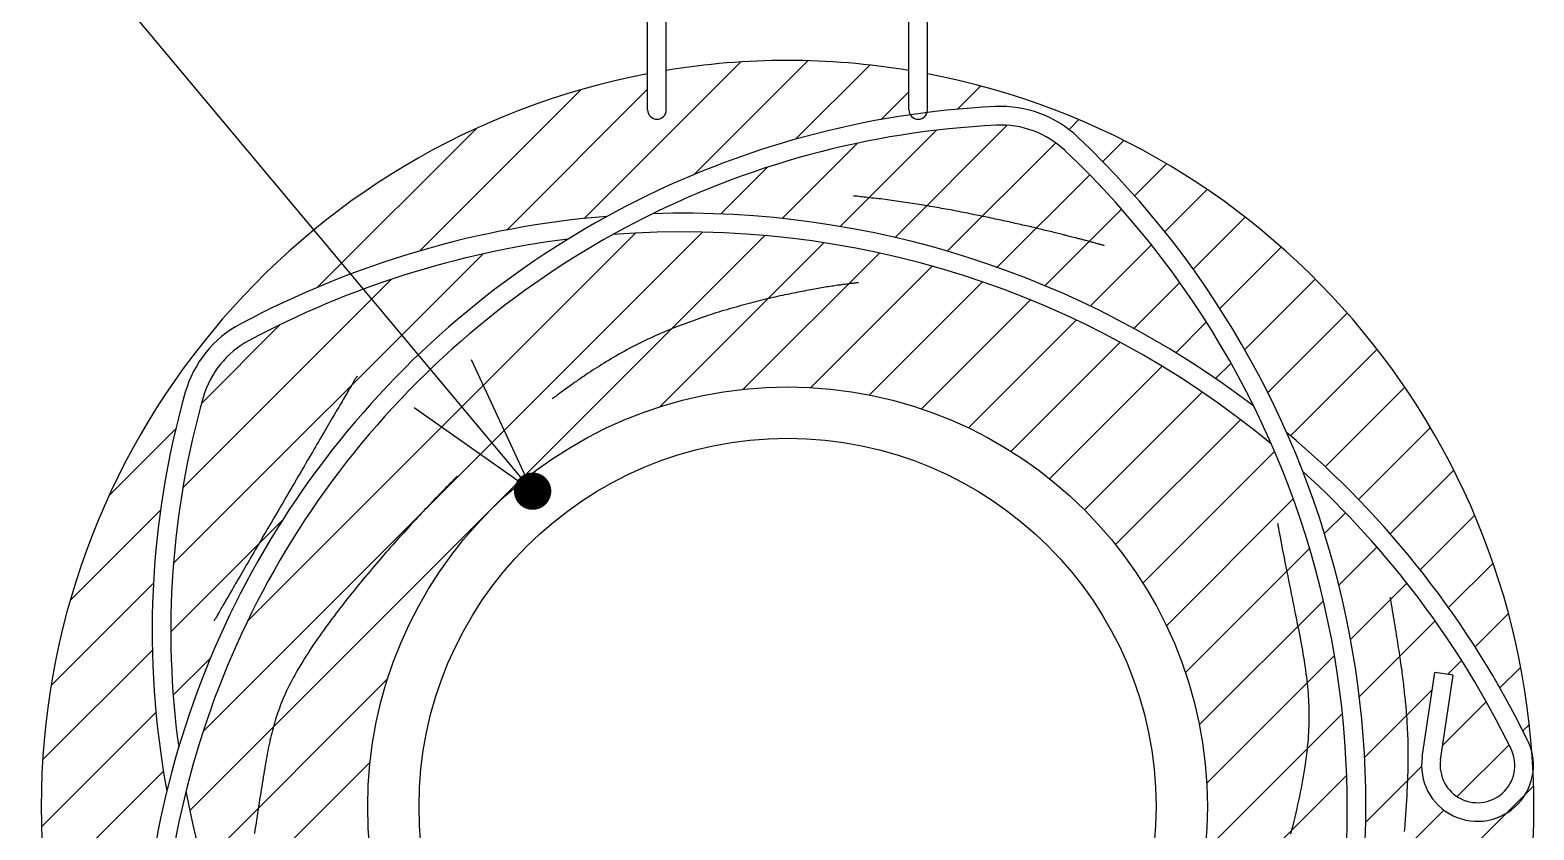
# Model space of a CAD drawing. Extents: x 443 to 1217, y -1921 to -677.
# Drawn here: x 571.85 to 593.32, y -1565.27 to -1553.85 of the extents above; entities that cross this region are included whole.
import ezdxf

# ---------------------------------------------------------------- set-up
doc = ezdxf.new("R2010")
doc.units = 0
doc.header["$MEASUREMENT"] = 0
doc.layers.get('0').update_dxf_attribs({"linetype": 'CONTINUOUS'})
for name, color, linetype in [('2', 2, 'CONTINUOUS'), ('3', 8, 'CONTINUOUS'), ('5', 7, 'CONTINUOUS')]:
    doc.layers.add(name, color=color, linetype=linetype)

# ---------------------------------------------------------------- blocks, each defined once
blk = doc.blocks.new('OPEN330A')
at = {"color": 0}
for q in [(30, 8.0385), (30, -8.0385), (40, 0)]:
    blk.add_line((0, 0), q, dxfattribs=at)
blk = doc.blocks.new('NEGDOTSMALL')
at = {"color": 0, "const_width": 4}
blk.add_lwpolyline([(-2, 0, 1), (2, 0, 1), (-2, 0)], format="xyb", dxfattribs=at)

msp = doc.modelspace()

# ---------------------------------------------------------------- linework, layer by layer
at = {"color": 7, "linetype": 'Continuous'}
msp.add_line((579.027, -1560.432), (560.181, -1537.888), dxfattribs=at)
at = {"layer": '2', "color": 8, "linetype": 'Continuous'}
for p, q in [((579.763, -1556.538), (581.999, -1554.302)), ((581.333, -1555.909), (582.958, -1554.285)), ((582.778, -1555.406), (583.839, -1554.346)), ((585.091, -1554.977), (585.424, -1554.644)), ((577.417, -1557), (579.721, -1554.696)), ((578.657, -1556.702), (580.668, -1554.691)), ((584.002, -1555.125), (584.398, -1554.728)), ((575.955, -1557.52), (578.224, -1555.251)), ((583.416, -1556.652), (584.792, -1555.276)), ((584.201, -1556.809), (585.804, -1555.206)), ((586.695, -1555.257), (586.826, -1555.126)), ((582.588, -1556.538), (583.665, -1555.462)), ((584.947, -1557.005), (586.495, -1555.457)), ((587.168, -1555.726), (587.469, -1555.425)), ((581.71, -1556.474), (582.378, -1555.806)), ((585.659, -1557.235), (586.98, -1555.914)), ((587.622, -1556.214), (588.078, -1555.757)), ((588.052, -1556.726), (588.655, -1556.123)), ((586.339, -1557.497), (587.433, -1556.403)), ((588.457, -1557.262), (589.2, -1556.519)), ((574.133, -1564.994), (582.344, -1556.782)), ((574.323, -1563.862), (581.452, -1556.733)), ((574.956, -1562.287), (580.495, -1556.747)), ((573.9, -1561.459), (578.314, -1557.045)), ((580.841, -1559.228), (583.184, -1556.884)), ((582.034, -1558.976), (583.978, -1557.032)), ((586.989, -1557.788), (587.862, -1556.915)), ((588.838, -1557.824), (589.716, -1556.946)), ((583, -1558.952), (584.732, -1557.22)), ((574.034, -1560.384), (577.011, -1557.406)), ((583.836, -1559.058), (585.45, -1557.444)), ((587.612, -1558.108), (588.266, -1557.453)), ((589.193, -1558.41), (590.201, -1557.402)), ((584.579, -1559.256), (586.135, -1557.701)), ((589.522, -1559.024), (590.658, -1557.888)), ((574.302, -1559.173), (575.42, -1558.056)), ((585.25, -1559.528), (586.789, -1557.988)), ((588.208, -1558.454), (588.645, -1558.016)), ((585.857, -1559.863), (587.415, -1558.304)), ((589.846, -1559.641), (591.084, -1558.403)), ((586.408, -1560.254), (588.014, -1558.648)), ((588.778, -1558.825), (588.998, -1558.606)), ((590.344, -1560.085), (591.481, -1558.948)), ((586.905, -1560.698), (588.586, -1559.017)), ((572.98, -1560.495), (573.932, -1559.543)), ((587.35, -1561.196), (589.134, -1559.411)), ((590.819, -1560.552), (591.846, -1559.525)), ((587.741, -1561.746), (589.62, -1559.867)), ((591.271, -1561.042), (592.179, -1560.134)), ((588.075, -1562.354), (589.886, -1560.543)), ((572.425, -1561.992), (573.715, -1560.702)), ((573.861, -1562.439), (575.457, -1560.844)), ((590.333, -1561.038), (590.631, -1560.74)), ((591.698, -1561.556), (592.477, -1560.777)), ((588.347, -1563.024), (590.119, -1561.251)), ((590.538, -1561.775), (591.082, -1561.231)), ((592.103, -1562.094), (592.739, -1561.458)), ((572.152, -1563.207), (573.614, -1561.745)), ((590.705, -1562.55), (591.509, -1561.746)), ((588.545, -1563.767), (590.317, -1561.996)), ((592.482, -1562.656), (592.959, -1562.179)), ((590.829, -1563.367), (591.912, -1562.285)), ((572.031, -1564.27), (573.598, -1562.703)), ((573.896, -1563.347), (574.426, -1562.817)), ((588.651, -1564.603), (590.475, -1562.779)), ((592.091, -1563.047), (592.289, -1562.849)), ((592.837, -1563.243), (593.135, -1562.945)), ((574.319, -1565.749), (576.957, -1563.111)), ((590.904, -1564.234), (591.87, -1563.268)), ((592.021, -1564.059), (592.641, -1563.439)), ((572.014, -1565.228), (573.649, -1563.593)), ((588.627, -1565.569), (590.588, -1563.608)), ((593.165, -1563.857), (593.258, -1563.764)), ((592.227, -1564.795), (592.958, -1564.064)), ((574.545, -1566.465), (576.706, -1564.304)), ((572.075, -1566.11), (573.756, -1564.429)), ((588.376, -1566.763), (590.649, -1564.489)), ((590.921, -1565.159), (591.718, -1564.362)), ((592.546, -1565.418), (593.318, -1564.645)), ((590.866, -1566.156), (592.036, -1564.986))]:
    msp.add_line(p, q, dxfattribs=at)
at = {"layer": '3', "color": 3, "linetype": 'Continuous'}
for p, q in [((580.668, -1554.987), (580.668, -1551.35)), ((580.935, -1554.987), (580.935, -1551.35)), ((584.398, -1554.987), (584.398, -1551.35)), ((584.664, -1554.987), (584.664, -1551.35)), ((591.726, -1564.23), (591.907, -1563.02)), ((592.171, -1563.059), (591.907, -1563.02)), ((591.99, -1564.269), (592.171, -1563.059))]:
    msp.add_line(p, q, dxfattribs=at)
at = {"layer": '3', "color": 3}
for p, q in [((583.613, -1556.215), (583.607, -1556.215)), ((583.623, -1556.217), (583.613, -1556.215)), ((583.635, -1556.219), (583.623, -1556.217)), ((583.649, -1556.219), (583.635, -1556.219)), ((583.667, -1556.221), (583.649, -1556.219)), ((583.687, -1556.223), (583.667, -1556.221)), ((583.707, -1556.227), (583.687, -1556.223)), ((583.731, -1556.229), (583.707, -1556.227)), ((583.757, -1556.231), (583.731, -1556.229)), ((583.783, -1556.235), (583.757, -1556.231)), ((583.811, -1556.237), (583.783, -1556.235)), ((583.84, -1556.241), (583.811, -1556.237)), ((583.87, -1556.245), (583.84, -1556.241)), ((583.9, -1556.247), (583.87, -1556.245)), ((583.932, -1556.251), (583.9, -1556.247)), ((583.964, -1556.255), (583.932, -1556.251)), ((583.996, -1556.259), (583.964, -1556.255)), ((584.028, -1556.263), (583.996, -1556.259)), ((584.06, -1556.267), (584.028, -1556.263)), ((584.092, -1556.271), (584.06, -1556.267)), ((584.124, -1556.277), (584.092, -1556.271)), ((584.156, -1556.281), (584.124, -1556.277)), ((584.188, -1556.285), (584.156, -1556.281)), ((584.222, -1556.289), (584.188, -1556.285)), ((584.254, -1556.295), (584.222, -1556.289)), ((584.286, -1556.299), (584.254, -1556.295)), ((584.318, -1556.303), (584.286, -1556.299)), ((584.35, -1556.309), (584.318, -1556.303)), ((584.382, -1556.313), (584.35, -1556.309)), ((584.414, -1556.319), (584.382, -1556.313)), ((584.448, -1556.323), (584.414, -1556.319)), ((584.48, -1556.329), (584.448, -1556.323)), ((584.512, -1556.333), (584.48, -1556.329)), ((584.544, -1556.339), (584.512, -1556.333)), ((584.576, -1556.343), (584.544, -1556.339)), ((584.608, -1556.349), (584.576, -1556.343)), ((584.64, -1556.355), (584.608, -1556.349)), ((584.672, -1556.359), (584.64, -1556.355)), ((584.704, -1556.365), (584.672, -1556.359)), ((584.736, -1556.371), (584.704, -1556.365)), ((584.768, -1556.377), (584.736, -1556.371)), ((584.8, -1556.381), (584.768, -1556.377)), ((584.831, -1556.387), (584.8, -1556.381)), ((584.863, -1556.393), (584.831, -1556.387)), ((584.895, -1556.399), (584.863, -1556.393)), ((584.927, -1556.405), (584.895, -1556.399)), ((584.959, -1556.411), (584.927, -1556.405)), ((584.991, -1556.415), (584.959, -1556.411)), ((585.021, -1556.421), (584.991, -1556.415)), ((585.053, -1556.427), (585.021, -1556.421)), ((585.085, -1556.433), (585.053, -1556.427)), ((585.115, -1556.439), (585.085, -1556.433)), ((585.147, -1556.445), (585.115, -1556.439)), ((585.179, -1556.451), (585.147, -1556.445)), ((585.209, -1556.457), (585.179, -1556.451)), ((585.241, -1556.463), (585.209, -1556.457)), ((585.271, -1556.469), (585.241, -1556.463)), ((585.301, -1556.475), (585.271, -1556.469)), ((585.333, -1556.483), (585.301, -1556.475)), ((585.363, -1556.489), (585.333, -1556.483)), ((585.393, -1556.495), (585.363, -1556.489)), ((585.423, -1556.501), (585.393, -1556.495)), ((585.453, -1556.507), (585.423, -1556.501)), ((585.483, -1556.513), (585.453, -1556.507)), ((585.513, -1556.519), (585.483, -1556.513)), ((585.543, -1556.525), (585.513, -1556.519)), ((585.573, -1556.531), (585.543, -1556.525)), ((585.601, -1556.537), (585.573, -1556.531)), ((585.631, -1556.545), (585.601, -1556.537)), ((585.659, -1556.551), (585.631, -1556.545)), ((585.689, -1556.557), (585.659, -1556.551)), ((585.717, -1556.563), (585.689, -1556.557)), ((585.747, -1556.569), (585.717, -1556.563)), ((585.775, -1556.575), (585.747, -1556.569)), ((585.803, -1556.581), (585.775, -1556.575)), ((585.83, -1556.587), (585.803, -1556.581)), ((585.858, -1556.593), (585.83, -1556.587)), ((585.886, -1556.601), (585.858, -1556.593)), ((585.914, -1556.607), (585.886, -1556.601)), ((585.94, -1556.613), (585.914, -1556.607)), ((585.968, -1556.619), (585.94, -1556.613)), ((585.994, -1556.625), (585.968, -1556.619)), ((586.022, -1556.631), (585.994, -1556.625)), ((586.048, -1556.636), (586.022, -1556.631)), ((586.074, -1556.642), (586.048, -1556.636)), ((586.1, -1556.648), (586.074, -1556.642)), ((586.126, -1556.654), (586.1, -1556.648)), ((586.152, -1556.66), (586.126, -1556.654)), ((586.178, -1556.666), (586.152, -1556.66)), ((586.204, -1556.672), (586.178, -1556.666)), ((586.228, -1556.678), (586.204, -1556.672)), ((586.254, -1556.684), (586.228, -1556.678)), ((586.278, -1556.69), (586.254, -1556.684)), ((586.302, -1556.696), (586.278, -1556.69)), ((586.326, -1556.702), (586.302, -1556.696)), ((586.35, -1556.708), (586.326, -1556.702)), ((586.374, -1556.714), (586.35, -1556.708)), ((586.396, -1556.718), (586.374, -1556.714)), ((586.42, -1556.724), (586.396, -1556.718)), ((586.442, -1556.73), (586.42, -1556.724)), ((586.466, -1556.736), (586.442, -1556.73)), ((586.488, -1556.742), (586.466, -1556.736)), ((586.51, -1556.746), (586.488, -1556.742)), ((586.532, -1556.752), (586.51, -1556.746)), ((586.552, -1556.758), (586.532, -1556.752)), ((586.574, -1556.762), (586.552, -1556.758)), ((586.594, -1556.768), (586.574, -1556.762)), ((586.616, -1556.774), (586.594, -1556.768)), ((586.636, -1556.778), (586.616, -1556.774)), ((586.656, -1556.784), (586.636, -1556.778)), ((586.676, -1556.788), (586.656, -1556.784)), ((586.694, -1556.794), (586.676, -1556.788)), ((586.714, -1556.798), (586.694, -1556.794)), ((586.732, -1556.802), (586.714, -1556.798)), ((586.75, -1556.808), (586.732, -1556.802)), ((586.77, -1556.812), (586.75, -1556.808)), ((586.786, -1556.816), (586.77, -1556.812)), ((586.804, -1556.822), (586.786, -1556.816)), ((586.822, -1556.826), (586.804, -1556.822)), ((586.837, -1556.83), (586.822, -1556.826)), ((586.853, -1556.834), (586.837, -1556.83)), ((586.869, -1556.838), (586.853, -1556.834)), ((586.885, -1556.842), (586.869, -1556.838)), ((586.901, -1556.848), (586.885, -1556.842)), ((586.915, -1556.852), (586.901, -1556.848)), ((586.931, -1556.854), (586.915, -1556.852)), ((586.945, -1556.858), (586.931, -1556.854)), ((586.959, -1556.862), (586.945, -1556.858)), ((586.973, -1556.866), (586.959, -1556.862)), ((586.985, -1556.87), (586.973, -1556.866)), ((586.999, -1556.874), (586.985, -1556.87)), ((587.011, -1556.876), (586.999, -1556.874)), ((587.023, -1556.88), (587.011, -1556.876)), ((587.035, -1556.882), (587.023, -1556.88)), ((587.045, -1556.886), (587.035, -1556.882)), ((587.057, -1556.888), (587.045, -1556.886)), ((587.067, -1556.892), (587.057, -1556.888)), ((587.077, -1556.894), (587.067, -1556.892)), ((587.087, -1556.898), (587.077, -1556.894)), ((587.097, -1556.9), (587.087, -1556.898)), ((587.105, -1556.902), (587.097, -1556.9)), ((587.113, -1556.904), (587.105, -1556.902)), ((587.121, -1556.906), (587.113, -1556.904)), ((587.129, -1556.908), (587.121, -1556.906)), ((587.137, -1556.91), (587.129, -1556.908)), ((587.143, -1556.912), (587.137, -1556.91)), ((587.149, -1556.914), (587.143, -1556.912)), ((587.155, -1556.916), (587.149, -1556.914)), ((587.161, -1556.918), (587.155, -1556.916)), ((587.165, -1556.92), (587.161, -1556.918)), ((587.169, -1556.92), (587.165, -1556.92)), ((587.175, -1556.922), (587.169, -1556.92)), ((587.177, -1556.922), (587.175, -1556.922)), ((587.181, -1556.924), (587.177, -1556.922)), ((587.183, -1556.924), (587.181, -1556.924)), ((587.185, -1556.924), (587.183, -1556.924)), ((587.187, -1556.926), (587.185, -1556.924)), ((587.189, -1556.926), (587.187, -1556.926)), ((587.189, -1556.926), (587.189, -1556.926)), ((583.523, -1557.474), (583.507, -1557.476)), ((583.537, -1557.472), (583.523, -1557.474)), ((583.551, -1557.47), (583.537, -1557.472)), ((583.565, -1557.468), (583.551, -1557.47)), ((583.577, -1557.466), (583.565, -1557.468)), ((583.589, -1557.464), (583.577, -1557.466)), ((583.601, -1557.464), (583.589, -1557.464)), ((583.611, -1557.462), (583.601, -1557.464)), ((583.621, -1557.46), (583.611, -1557.462)), ((583.631, -1557.46), (583.621, -1557.46)), ((583.639, -1557.458), (583.631, -1557.46)), ((583.647, -1557.458), (583.639, -1557.458)), ((583.653, -1557.458), (583.647, -1557.458)), ((583.659, -1557.456), (583.653, -1557.458)), ((583.665, -1557.456), (583.659, -1557.456)), ((583.669, -1557.456), (583.665, -1557.456)), ((583.673, -1557.454), (583.669, -1557.456)), ((583.675, -1557.454), (583.673, -1557.454)), ((583.679, -1557.454), (583.675, -1557.454)), ((583.679, -1557.454), (583.679, -1557.454)), ((583.679, -1557.454), (583.679, -1557.454)), ((582.386, -1557.683), (582.352, -1557.691)), ((582.422, -1557.675), (582.386, -1557.683)), ((582.456, -1557.667), (582.422, -1557.675)), ((582.49, -1557.659), (582.456, -1557.667)), ((582.524, -1557.651), (582.49, -1557.659)), ((582.558, -1557.643), (582.524, -1557.651)), ((582.592, -1557.638), (582.558, -1557.643)), ((582.626, -1557.63), (582.592, -1557.638)), ((582.658, -1557.624), (582.626, -1557.63)), ((582.69, -1557.616), (582.658, -1557.624)), ((582.722, -1557.61), (582.69, -1557.616)), ((582.754, -1557.604), (582.722, -1557.61)), ((582.786, -1557.598), (582.754, -1557.604)), ((582.815, -1557.59), (582.786, -1557.598)), ((582.845, -1557.584), (582.815, -1557.59)), ((582.877, -1557.58), (582.845, -1557.584)), ((582.905, -1557.574), (582.877, -1557.58)), ((582.935, -1557.568), (582.905, -1557.574)), ((582.965, -1557.562), (582.935, -1557.568)), ((582.993, -1557.558), (582.965, -1557.562)), ((583.021, -1557.552), (582.993, -1557.558)), ((583.049, -1557.548), (583.021, -1557.552)), ((583.075, -1557.542), (583.049, -1557.548)), ((583.103, -1557.538), (583.075, -1557.542)), ((583.129, -1557.534), (583.103, -1557.538)), ((583.153, -1557.528), (583.129, -1557.534)), ((583.179, -1557.524), (583.153, -1557.528)), ((583.203, -1557.52), (583.179, -1557.524)), ((583.227, -1557.516), (583.203, -1557.52)), ((583.251, -1557.512), (583.227, -1557.516)), ((583.275, -1557.51), (583.251, -1557.512)), ((583.297, -1557.506), (583.275, -1557.51)), ((583.319, -1557.502), (583.297, -1557.506)), ((583.341, -1557.498), (583.319, -1557.502)), ((583.361, -1557.496), (583.341, -1557.498)), ((583.381, -1557.492), (583.361, -1557.496)), ((583.401, -1557.49), (583.381, -1557.492)), ((583.421, -1557.488), (583.401, -1557.49)), ((583.439, -1557.484), (583.421, -1557.488)), ((583.457, -1557.482), (583.439, -1557.484)), ((583.475, -1557.48), (583.457, -1557.482)), ((583.491, -1557.478), (583.475, -1557.48)), ((583.507, -1557.476), (583.491, -1557.478)), ((581.605, -1557.899), (581.567, -1557.913)), ((581.643, -1557.887), (581.605, -1557.899)), ((581.683, -1557.875), (581.643, -1557.887)), ((581.721, -1557.863), (581.683, -1557.875)), ((581.759, -1557.851), (581.721, -1557.863)), ((581.799, -1557.841), (581.759, -1557.851)), ((581.836, -1557.829), (581.799, -1557.841)), ((581.874, -1557.819), (581.836, -1557.829)), ((581.912, -1557.807), (581.874, -1557.819)), ((581.95, -1557.797), (581.912, -1557.807)), ((581.986, -1557.785), (581.95, -1557.797)), ((582.024, -1557.775), (581.986, -1557.785)), ((582.062, -1557.765), (582.024, -1557.775)), ((582.098, -1557.755), (582.062, -1557.765)), ((582.136, -1557.745), (582.098, -1557.755)), ((582.172, -1557.737), (582.136, -1557.745)), ((582.208, -1557.727), (582.172, -1557.737)), ((582.244, -1557.719), (582.208, -1557.727)), ((582.28, -1557.709), (582.244, -1557.719)), ((582.316, -1557.701), (582.28, -1557.709)), ((582.352, -1557.691), (582.316, -1557.701)), ((581.019, -1558.111), (580.979, -1558.127)), ((581.057, -1558.095), (581.019, -1558.111)), ((581.097, -1558.081), (581.057, -1558.095)), ((581.135, -1558.065), (581.097, -1558.081)), ((581.175, -1558.051), (581.135, -1558.065)), ((581.215, -1558.035), (581.175, -1558.051)), ((581.253, -1558.021), (581.215, -1558.035)), ((581.293, -1558.007), (581.253, -1558.021)), ((581.331, -1557.993), (581.293, -1558.007)), ((581.371, -1557.979), (581.331, -1557.993)), ((581.411, -1557.965), (581.371, -1557.979)), ((581.449, -1557.951), (581.411, -1557.965)), ((581.489, -1557.939), (581.449, -1557.951)), ((581.527, -1557.925), (581.489, -1557.939)), ((581.567, -1557.913), (581.527, -1557.925)), ((580.556, -1558.319), (580.518, -1558.337)), ((580.594, -1558.299), (580.556, -1558.319)), ((580.632, -1558.281), (580.594, -1558.299)), ((580.67, -1558.263), (580.632, -1558.281)), ((580.71, -1558.245), (580.67, -1558.263)), ((580.748, -1558.227), (580.71, -1558.245)), ((580.786, -1558.211), (580.748, -1558.227)), ((580.823, -1558.193), (580.786, -1558.211)), ((580.863, -1558.177), (580.823, -1558.193)), ((580.901, -1558.159), (580.863, -1558.177)), ((580.941, -1558.143), (580.901, -1558.159)), ((580.979, -1558.127), (580.941, -1558.143)), ((580.152, -1558.539), (580.118, -1558.561)), ((580.188, -1558.519), (580.152, -1558.539)), ((580.224, -1558.497), (580.188, -1558.519)), ((580.26, -1558.477), (580.224, -1558.497)), ((580.296, -1558.455), (580.26, -1558.477)), ((580.332, -1558.435), (580.296, -1558.455)), ((580.37, -1558.415), (580.332, -1558.435)), ((580.406, -1558.395), (580.37, -1558.415)), ((580.444, -1558.375), (580.406, -1558.395)), ((580.482, -1558.357), (580.444, -1558.375)), ((580.518, -1558.337), (580.482, -1558.357)), ((579.822, -1558.746), (579.793, -1558.768)), ((579.852, -1558.726), (579.822, -1558.746)), ((579.884, -1558.706), (579.852, -1558.726)), ((579.916, -1558.686), (579.884, -1558.706)), ((579.948, -1558.664), (579.916, -1558.686)), ((579.982, -1558.645), (579.948, -1558.664)), ((580.014, -1558.623), (579.982, -1558.645)), ((580.048, -1558.603), (580.014, -1558.623)), ((580.082, -1558.581), (580.048, -1558.603)), ((580.118, -1558.561), (580.082, -1558.581)), ((576.414, -1558.968), (576.402, -1558.986)), ((576.426, -1558.948), (576.414, -1558.968)), ((576.436, -1558.93), (576.426, -1558.948)), ((576.446, -1558.914), (576.436, -1558.93)), ((576.456, -1558.898), (576.446, -1558.914)), ((576.464, -1558.882), (576.456, -1558.898)), ((576.472, -1558.868), (576.464, -1558.882)), ((576.48, -1558.856), (576.472, -1558.868)), ((576.486, -1558.844), (576.48, -1558.856)), ((576.494, -1558.834), (576.486, -1558.844)), ((576.498, -1558.824), (576.494, -1558.834)), ((576.504, -1558.816), (576.498, -1558.824)), ((576.508, -1558.808), (576.504, -1558.816)), ((576.512, -1558.802), (576.508, -1558.808)), ((576.516, -1558.798), (576.512, -1558.802)), ((576.518, -1558.794), (576.516, -1558.798)), ((576.52, -1558.792), (576.518, -1558.794)), ((576.52, -1558.79), (576.52, -1558.792)), ((579.509, -1558.966), (579.487, -1558.98)), ((579.531, -1558.95), (579.509, -1558.966)), ((579.553, -1558.934), (579.531, -1558.95)), ((579.577, -1558.916), (579.553, -1558.934)), ((579.601, -1558.9), (579.577, -1558.916)), ((579.627, -1558.882), (579.601, -1558.9)), ((579.651, -1558.864), (579.627, -1558.882)), ((579.679, -1558.844), (579.651, -1558.864)), ((579.707, -1558.826), (579.679, -1558.844)), ((579.735, -1558.806), (579.707, -1558.826)), ((579.763, -1558.788), (579.735, -1558.806)), ((579.793, -1558.768), (579.763, -1558.788)), ((576.292, -1559.176), (576.276, -1559.204)), ((576.306, -1559.15), (576.292, -1559.176)), ((576.322, -1559.124), (576.306, -1559.15)), ((576.336, -1559.1), (576.322, -1559.124)), ((576.35, -1559.074), (576.336, -1559.1)), ((576.364, -1559.052), (576.35, -1559.074)), ((576.378, -1559.03), (576.364, -1559.052)), ((576.39, -1559.008), (576.378, -1559.03)), ((576.402, -1558.986), (576.39, -1559.008)), ((579.311, -1559.11), (579.305, -1559.114)), ((579.317, -1559.106), (579.311, -1559.11)), ((579.325, -1559.1), (579.317, -1559.106)), ((579.335, -1559.094), (579.325, -1559.1)), ((579.345, -1559.086), (579.335, -1559.094)), ((579.357, -1559.078), (579.345, -1559.086)), ((579.369, -1559.068), (579.357, -1559.078)), ((579.383, -1559.058), (579.369, -1559.068)), ((579.397, -1559.046), (579.383, -1559.058)), ((579.413, -1559.034), (579.397, -1559.046)), ((579.431, -1559.022), (579.413, -1559.034)), ((579.449, -1559.01), (579.431, -1559.022)), ((579.467, -1558.996), (579.449, -1559.01)), ((579.487, -1558.98), (579.467, -1558.996)), ((576.17, -1559.382), (576.152, -1559.414)), ((576.188, -1559.35), (576.17, -1559.382)), ((576.206, -1559.32), (576.188, -1559.35)), ((576.224, -1559.29), (576.206, -1559.32)), ((576.242, -1559.26), (576.224, -1559.29)), ((576.258, -1559.232), (576.242, -1559.26)), ((576.276, -1559.204), (576.258, -1559.232)), ((576.032, -1559.618), (576.012, -1559.652)), ((576.054, -1559.582), (576.032, -1559.618)), ((576.074, -1559.548), (576.054, -1559.582)), ((576.094, -1559.514), (576.074, -1559.548)), ((576.114, -1559.48), (576.094, -1559.514)), ((576.132, -1559.446), (576.114, -1559.48)), ((576.152, -1559.414), (576.132, -1559.446)), ((575.926, -1559.799), (575.904, -1559.837)), ((575.948, -1559.761), (575.926, -1559.799)), ((575.97, -1559.725), (575.948, -1559.761)), ((575.99, -1559.689), (575.97, -1559.725)), ((576.012, -1559.652), (575.99, -1559.689)), ((575.79, -1560.031), (575.769, -1560.069)), ((575.814, -1559.991), (575.79, -1560.031)), ((575.836, -1559.951), (575.814, -1559.991)), ((575.858, -1559.913), (575.836, -1559.951)), ((575.882, -1559.875), (575.858, -1559.913)), ((575.904, -1559.837), (575.882, -1559.875)), ((575.675, -1560.229), (575.651, -1560.271)), ((575.699, -1560.189), (575.675, -1560.229)), ((575.721, -1560.149), (575.699, -1560.189)), ((575.745, -1560.109), (575.721, -1560.149)), ((575.769, -1560.069), (575.745, -1560.109)), ((577.906, -1560.261), (577.898, -1560.271)), ((577.916, -1560.253), (577.906, -1560.261)), ((577.922, -1560.245), (577.916, -1560.253)), ((577.93, -1560.239), (577.922, -1560.245)), ((577.936, -1560.233), (577.93, -1560.239)), ((577.94, -1560.229), (577.936, -1560.233)), ((577.944, -1560.225), (577.94, -1560.229)), ((577.946, -1560.221), (577.944, -1560.225)), ((577.948, -1560.221), (577.946, -1560.221)), ((577.948, -1560.219), (577.948, -1560.221)), ((575.531, -1560.475), (575.507, -1560.515)), ((575.555, -1560.433), (575.531, -1560.475)), ((575.579, -1560.393), (575.555, -1560.433)), ((575.603, -1560.351), (575.579, -1560.393)), ((575.627, -1560.311), (575.603, -1560.351)), ((575.651, -1560.271), (575.627, -1560.311)), ((577.697, -1560.477), (577.677, -1560.499)), ((577.717, -1560.457), (577.697, -1560.477)), ((577.737, -1560.437), (577.717, -1560.457)), ((577.755, -1560.417), (577.737, -1560.437)), ((577.773, -1560.399), (577.755, -1560.417)), ((577.79, -1560.381), (577.773, -1560.399)), ((577.806, -1560.365), (577.79, -1560.381)), ((577.822, -1560.349), (577.806, -1560.365)), ((577.836, -1560.333), (577.822, -1560.349)), ((577.85, -1560.319), (577.836, -1560.333)), ((577.862, -1560.307), (577.85, -1560.319)), ((577.876, -1560.293), (577.862, -1560.307)), ((577.886, -1560.283), (577.876, -1560.293)), ((577.898, -1560.271), (577.886, -1560.283)), ((575.413, -1560.678), (575.389, -1560.72)), ((575.437, -1560.639), (575.413, -1560.678)), ((575.461, -1560.597), (575.437, -1560.639)), ((575.483, -1560.557), (575.461, -1560.597)), ((575.507, -1560.515), (575.483, -1560.557)), ((577.515, -1560.668), (577.489, -1560.696)), ((577.539, -1560.643), (577.515, -1560.668)), ((577.563, -1560.617), (577.539, -1560.643)), ((577.587, -1560.591), (577.563, -1560.617)), ((577.611, -1560.567), (577.587, -1560.591)), ((577.633, -1560.543), (577.611, -1560.567)), ((577.655, -1560.521), (577.633, -1560.543)), ((577.677, -1560.499), (577.655, -1560.521)), ((575.293, -1560.882), (575.271, -1560.922)), ((575.317, -1560.84), (575.293, -1560.882)), ((575.341, -1560.8), (575.317, -1560.84)), ((575.365, -1560.76), (575.341, -1560.8)), ((575.389, -1560.72), (575.365, -1560.76)), ((577.299, -1560.9), (577.269, -1560.932)), ((577.327, -1560.87), (577.299, -1560.9)), ((577.355, -1560.84), (577.327, -1560.87)), ((577.383, -1560.81), (577.355, -1560.84)), ((577.411, -1560.78), (577.383, -1560.81)), ((577.437, -1560.75), (577.411, -1560.78)), ((577.463, -1560.722), (577.437, -1560.75)), ((577.489, -1560.696), (577.463, -1560.722)), ((589.669, -1560.91), (589.665, -1560.896)), ((575.155, -1561.12), (575.133, -1561.158)), ((575.177, -1561.08), (575.155, -1561.12)), ((575.201, -1561.04), (575.177, -1561.08)), ((575.223, -1561.002), (575.201, -1561.04)), ((575.247, -1560.962), (575.223, -1561.002)), ((575.271, -1560.922), (575.247, -1560.962)), ((577.119, -1561.098), (577.089, -1561.132)), ((577.151, -1561.064), (577.119, -1561.098)), ((577.181, -1561.03), (577.151, -1561.064)), ((577.211, -1560.998), (577.181, -1561.03)), ((577.241, -1560.964), (577.211, -1560.998)), ((577.269, -1560.932), (577.241, -1560.964)), ((589.673, -1560.932), (589.669, -1560.91)), ((589.679, -1560.962), (589.673, -1560.932)), ((589.687, -1560.998), (589.679, -1560.962)), ((589.695, -1561.04), (589.687, -1560.998)), ((589.703, -1561.088), (589.695, -1561.04)), ((589.713, -1561.14), (589.703, -1561.088)), ((575.045, -1561.31), (575.023, -1561.346)), ((575.065, -1561.272), (575.045, -1561.31)), ((575.087, -1561.234), (575.065, -1561.272)), ((575.111, -1561.196), (575.087, -1561.234)), ((575.133, -1561.158), (575.111, -1561.196)), ((576.931, -1561.31), (576.899, -1561.348)), ((576.963, -1561.274), (576.931, -1561.31)), ((576.995, -1561.238), (576.963, -1561.274)), ((577.027, -1561.202), (576.995, -1561.238)), ((577.057, -1561.168), (577.027, -1561.202)), ((577.089, -1561.132), (577.057, -1561.168)), ((589.725, -1561.196), (589.713, -1561.14)), ((589.735, -1561.256), (589.725, -1561.196)), ((589.747, -1561.318), (589.735, -1561.256)), ((589.761, -1561.382), (589.747, -1561.318)), ((574.919, -1561.526), (574.899, -1561.56)), ((574.939, -1561.49), (574.919, -1561.526)), ((574.959, -1561.456), (574.939, -1561.49)), ((574.981, -1561.42), (574.959, -1561.456)), ((575.001, -1561.384), (574.981, -1561.42)), ((575.023, -1561.346), (575.001, -1561.384)), ((576.738, -1561.536), (576.706, -1561.574)), ((576.77, -1561.498), (576.738, -1561.536)), ((576.803, -1561.46), (576.77, -1561.498)), ((576.835, -1561.422), (576.803, -1561.46)), ((576.867, -1561.384), (576.835, -1561.422)), ((576.899, -1561.348), (576.867, -1561.384)), ((589.773, -1561.446), (589.761, -1561.382)), ((589.787, -1561.512), (589.773, -1561.446)), ((589.799, -1561.58), (589.787, -1561.512)), ((574.787, -1561.751), (574.769, -1561.781)), ((574.803, -1561.721), (574.787, -1561.751)), ((574.823, -1561.689), (574.803, -1561.721)), ((574.841, -1561.658), (574.823, -1561.689)), ((574.859, -1561.626), (574.841, -1561.658)), ((574.879, -1561.592), (574.859, -1561.626)), ((574.899, -1561.56), (574.879, -1561.592)), ((576.574, -1561.731), (576.542, -1561.769)), ((576.608, -1561.691), (576.574, -1561.731)), ((576.64, -1561.652), (576.608, -1561.691)), ((576.672, -1561.614), (576.64, -1561.652)), ((576.706, -1561.574), (576.672, -1561.614)), ((589.813, -1561.646), (589.799, -1561.58)), ((589.825, -1561.709), (589.813, -1561.646)), ((589.837, -1561.773), (589.825, -1561.709)), ((574.658, -1561.973), (574.644, -1561.997)), ((574.674, -1561.947), (574.658, -1561.973)), ((574.688, -1561.923), (574.674, -1561.947)), ((574.704, -1561.895), (574.688, -1561.923)), ((574.72, -1561.869), (574.704, -1561.895)), ((574.736, -1561.841), (574.72, -1561.869)), ((574.752, -1561.811), (574.736, -1561.841)), ((574.769, -1561.781), (574.752, -1561.811)), ((576.38, -1561.971), (576.348, -1562.011)), ((576.412, -1561.931), (576.38, -1561.971)), ((576.444, -1561.891), (576.412, -1561.931)), ((576.478, -1561.849), (576.444, -1561.891)), ((576.51, -1561.809), (576.478, -1561.849)), ((576.542, -1561.769), (576.51, -1561.809)), ((589.85, -1561.835), (589.837, -1561.773)), ((589.862, -1561.897), (589.85, -1561.835)), ((589.874, -1561.957), (589.862, -1561.897)), ((589.886, -1562.015), (589.874, -1561.957)), ((591.275, -1561.961), (591.273, -1561.947)), ((591.279, -1561.983), (591.275, -1561.961)), ((591.285, -1562.013), (591.279, -1561.983)), ((574.534, -1562.189), (574.526, -1562.203)), ((574.542, -1562.175), (574.534, -1562.189)), ((574.552, -1562.159), (574.542, -1562.175)), ((574.56, -1562.141), (574.552, -1562.159)), ((574.572, -1562.123), (574.56, -1562.141)), ((574.582, -1562.105), (574.572, -1562.123)), ((574.594, -1562.085), (574.582, -1562.105)), ((574.606, -1562.065), (574.594, -1562.085)), ((574.618, -1562.043), (574.606, -1562.065)), ((574.632, -1562.021), (574.618, -1562.043)), ((574.644, -1561.997), (574.632, -1562.021)), ((576.222, -1562.175), (576.192, -1562.215)), ((576.254, -1562.133), (576.222, -1562.175)), ((576.286, -1562.093), (576.254, -1562.133)), ((576.316, -1562.053), (576.286, -1562.093)), ((576.348, -1562.011), (576.316, -1562.053)), ((589.898, -1562.073), (589.886, -1562.015)), ((589.91, -1562.131), (589.898, -1562.073)), ((589.92, -1562.187), (589.91, -1562.131)), ((589.932, -1562.243), (589.92, -1562.187)), ((591.291, -1562.051), (591.285, -1562.013)), ((591.297, -1562.091), (591.291, -1562.051)), ((591.305, -1562.135), (591.297, -1562.091)), ((591.313, -1562.181), (591.305, -1562.135)), ((591.319, -1562.223), (591.313, -1562.181)), ((574.482, -1562.279), (574.48, -1562.283)), ((574.48, -1562.283), (574.48, -1562.283)), ((574.484, -1562.275), (574.482, -1562.279)), ((574.486, -1562.271), (574.484, -1562.275)), ((574.49, -1562.265), (574.486, -1562.271)), ((574.494, -1562.257), (574.49, -1562.265)), ((574.5, -1562.249), (574.494, -1562.257)), ((574.504, -1562.239), (574.5, -1562.249)), ((574.512, -1562.229), (574.504, -1562.239)), ((574.518, -1562.217), (574.512, -1562.229)), ((574.526, -1562.203), (574.518, -1562.217)), ((576.07, -1562.379), (576.042, -1562.421)), ((576.1, -1562.339), (576.07, -1562.379)), ((576.13, -1562.297), (576.1, -1562.339)), ((576.16, -1562.257), (576.13, -1562.297)), ((576.192, -1562.215), (576.16, -1562.257)), ((589.944, -1562.297), (589.932, -1562.243)), ((589.954, -1562.351), (589.944, -1562.297)), ((589.964, -1562.403), (589.954, -1562.351)), ((589.974, -1562.455), (589.964, -1562.403)), ((591.327, -1562.267), (591.319, -1562.223)), ((591.333, -1562.309), (591.327, -1562.267)), ((591.341, -1562.351), (591.333, -1562.309)), ((591.347, -1562.393), (591.341, -1562.351)), ((591.355, -1562.435), (591.347, -1562.393)), ((575.9, -1562.623), (575.872, -1562.665)), ((575.926, -1562.583), (575.9, -1562.623)), ((575.954, -1562.543), (575.926, -1562.583)), ((575.984, -1562.503), (575.954, -1562.543)), ((576.012, -1562.461), (575.984, -1562.503)), ((576.042, -1562.421), (576.012, -1562.461)), ((589.984, -1562.507), (589.974, -1562.455)), ((589.994, -1562.559), (589.984, -1562.507)), ((590.004, -1562.609), (589.994, -1562.559)), ((590.012, -1562.659), (590.004, -1562.609)), ((591.361, -1562.475), (591.355, -1562.435)), ((591.367, -1562.515), (591.361, -1562.475)), ((591.373, -1562.553), (591.367, -1562.515)), ((591.379, -1562.593), (591.373, -1562.553)), ((591.385, -1562.631), (591.379, -1562.593)), ((575.769, -1562.824), (575.745, -1562.864)), ((575.794, -1562.784), (575.769, -1562.824)), ((575.82, -1562.744), (575.794, -1562.784)), ((575.846, -1562.704), (575.82, -1562.744)), ((575.872, -1562.665), (575.846, -1562.704)), ((590.022, -1562.706), (590.012, -1562.659)), ((590.03, -1562.756), (590.022, -1562.706)), ((590.038, -1562.804), (590.03, -1562.756)), ((590.046, -1562.852), (590.038, -1562.804)), ((591.391, -1562.668), (591.385, -1562.631)), ((591.397, -1562.706), (591.391, -1562.668)), ((591.403, -1562.742), (591.397, -1562.706)), ((591.409, -1562.78), (591.403, -1562.742)), ((591.413, -1562.816), (591.409, -1562.78)), ((591.419, -1562.852), (591.413, -1562.816)), ((575.653, -1563.02), (575.631, -1563.058)), ((575.675, -1562.98), (575.653, -1563.02)), ((575.697, -1562.942), (575.675, -1562.98)), ((575.721, -1562.902), (575.697, -1562.942)), ((575.745, -1562.864), (575.721, -1562.902)), ((590.052, -1562.898), (590.046, -1562.852)), ((590.06, -1562.946), (590.052, -1562.898)), ((590.066, -1562.992), (590.06, -1562.946)), ((590.072, -1563.04), (590.066, -1562.992)), ((590.078, -1563.086), (590.072, -1563.04)), ((591.423, -1562.888), (591.419, -1562.852)), ((591.429, -1562.922), (591.423, -1562.888)), ((591.433, -1562.956), (591.429, -1562.922)), ((591.439, -1562.99), (591.433, -1562.956)), ((591.443, -1563.024), (591.439, -1562.99)), ((591.447, -1563.058), (591.443, -1563.024)), ((575.533, -1563.246), (575.515, -1563.282)), ((575.551, -1563.208), (575.533, -1563.246)), ((575.569, -1563.172), (575.551, -1563.208)), ((575.589, -1563.134), (575.569, -1563.172)), ((575.609, -1563.096), (575.589, -1563.134)), ((575.631, -1563.058), (575.609, -1563.096)), ((590.084, -1563.132), (590.078, -1563.086)), ((590.088, -1563.178), (590.084, -1563.132)), ((590.094, -1563.224), (590.088, -1563.178)), ((590.098, -1563.27), (590.094, -1563.224)), ((590.102, -1563.316), (590.098, -1563.27)), ((591.451, -1563.092), (591.447, -1563.058)), ((591.455, -1563.124), (591.451, -1563.092)), ((591.459, -1563.158), (591.455, -1563.124)), ((591.463, -1563.19), (591.459, -1563.158)), ((591.467, -1563.222), (591.463, -1563.19)), ((591.471, -1563.254), (591.467, -1563.222)), ((591.475, -1563.284), (591.471, -1563.254)), ((575.437, -1563.462), (575.423, -1563.498)), ((575.451, -1563.426), (575.437, -1563.462)), ((575.467, -1563.39), (575.451, -1563.426)), ((575.483, -1563.354), (575.467, -1563.39)), ((575.499, -1563.318), (575.483, -1563.354)), ((575.515, -1563.282), (575.499, -1563.318)), ((590.104, -1563.362), (590.102, -1563.316)), ((590.108, -1563.408), (590.104, -1563.362)), ((590.11, -1563.454), (590.108, -1563.408)), ((590.112, -1563.5), (590.11, -1563.454)), ((591.477, -1563.316), (591.475, -1563.284)), ((591.481, -1563.346), (591.477, -1563.316)), ((591.485, -1563.378), (591.481, -1563.346)), ((591.487, -1563.408), (591.485, -1563.378)), ((591.491, -1563.438), (591.487, -1563.408)), ((591.493, -1563.468), (591.491, -1563.438)), ((591.497, -1563.498), (591.493, -1563.468)), ((575.361, -1563.674), (575.351, -1563.707)), ((575.373, -1563.638), (575.361, -1563.674)), ((575.385, -1563.604), (575.373, -1563.638)), ((575.397, -1563.568), (575.385, -1563.604)), ((575.411, -1563.532), (575.397, -1563.568)), ((575.423, -1563.498), (575.411, -1563.532)), ((590.112, -1563.546), (590.112, -1563.5)), ((590.114, -1563.592), (590.112, -1563.546)), ((590.114, -1563.64), (590.114, -1563.592)), ((590.114, -1563.685), (590.114, -1563.64)), ((590.114, -1563.733), (590.114, -1563.685)), ((591.499, -1563.528), (591.497, -1563.498)), ((591.501, -1563.558), (591.499, -1563.528)), ((591.503, -1563.588), (591.501, -1563.558)), ((591.505, -1563.616), (591.503, -1563.588)), ((591.507, -1563.646), (591.505, -1563.616)), ((591.511, -1563.674), (591.507, -1563.646)), ((591.511, -1563.703), (591.511, -1563.674)), ((575.303, -1563.887), (575.293, -1563.923)), ((575.311, -1563.851), (575.303, -1563.887)), ((575.321, -1563.815), (575.311, -1563.851)), ((575.331, -1563.779), (575.321, -1563.815)), ((575.341, -1563.743), (575.331, -1563.779)), ((575.351, -1563.707), (575.341, -1563.743)), ((590.106, -1563.927), (590.108, -1563.877)), ((590.108, -1563.877), (590.11, -1563.829)), ((590.11, -1563.829), (590.112, -1563.781)), ((590.112, -1563.781), (590.114, -1563.733)), ((591.513, -1563.731), (591.511, -1563.703)), ((591.515, -1563.761), (591.513, -1563.731)), ((591.517, -1563.789), (591.515, -1563.761)), ((591.519, -1563.817), (591.517, -1563.789)), ((591.519, -1563.845), (591.519, -1563.817)), ((591.521, -1563.875), (591.519, -1563.845)), ((591.523, -1563.903), (591.521, -1563.875)), ((591.523, -1563.931), (591.523, -1563.903)), ((575.253, -1564.109), (575.245, -1564.147)), ((575.261, -1564.071), (575.253, -1564.109)), ((575.269, -1564.033), (575.261, -1564.071)), ((575.277, -1563.995), (575.269, -1564.033)), ((575.285, -1563.959), (575.277, -1563.995)), ((575.293, -1563.923), (575.285, -1563.959)), ((590.082, -1564.181), (590.088, -1564.129)), ((590.088, -1564.129), (590.092, -1564.077)), ((590.092, -1564.077), (590.098, -1564.027)), ((590.098, -1564.027), (590.102, -1563.975)), ((590.102, -1563.975), (590.106, -1563.927)), ((591.525, -1563.959), (591.523, -1563.931)), ((591.525, -1563.989), (591.525, -1563.959)), ((591.525, -1564.017), (591.525, -1563.989)), ((591.527, -1564.045), (591.525, -1564.017)), ((591.527, -1564.073), (591.527, -1564.045)), ((591.527, -1564.103), (591.527, -1564.073)), ((591.527, -1564.131), (591.527, -1564.103)), ((575.209, -1564.345), (575.203, -1564.387)), ((575.217, -1564.305), (575.209, -1564.345)), ((575.223, -1564.265), (575.217, -1564.305)), ((575.231, -1564.225), (575.223, -1564.265)), ((575.237, -1564.185), (575.231, -1564.225)), ((575.245, -1564.147), (575.237, -1564.185)), ((590.052, -1564.395), (590.06, -1564.341)), ((590.06, -1564.341), (590.068, -1564.287)), ((590.068, -1564.287), (590.076, -1564.233)), ((590.076, -1564.233), (590.082, -1564.181)), ((591.529, -1564.159), (591.527, -1564.131)), ((591.527, -1564.275), (591.529, -1564.245)), ((591.527, -1564.305), (591.527, -1564.275)), ((591.527, -1564.333), (591.527, -1564.305)), ((591.527, -1564.363), (591.527, -1564.333)), ((591.529, -1564.189), (591.529, -1564.159)), ((591.529, -1564.217), (591.529, -1564.189)), ((591.529, -1564.245), (591.529, -1564.217)), ((575.173, -1564.559), (575.167, -1564.605)), ((575.181, -1564.515), (575.173, -1564.559)), ((575.187, -1564.473), (575.181, -1564.515)), ((575.195, -1564.429), (575.187, -1564.473)), ((575.203, -1564.387), (575.195, -1564.429)), ((590.024, -1564.561), (590.034, -1564.505)), ((590.034, -1564.505), (590.044, -1564.449)), ((590.044, -1564.449), (590.052, -1564.395)), ((591.521, -1564.543), (591.523, -1564.513)), ((591.521, -1564.575), (591.521, -1564.543)), ((591.523, -1564.483), (591.525, -1564.453)), ((591.523, -1564.513), (591.523, -1564.483)), ((591.525, -1564.423), (591.527, -1564.393)), ((591.525, -1564.453), (591.525, -1564.423)), ((591.527, -1564.393), (591.527, -1564.363)), ((575.145, -1564.74), (575.137, -1564.788)), ((575.151, -1564.694), (575.145, -1564.74)), ((575.159, -1564.649), (575.151, -1564.694)), ((575.167, -1564.605), (575.159, -1564.649)), ((589.98, -1564.79), (589.992, -1564.732)), ((589.992, -1564.732), (590.004, -1564.675)), ((590.004, -1564.675), (590.014, -1564.617)), ((590.014, -1564.617), (590.024, -1564.561)), ((591.511, -1564.764), (591.513, -1564.732)), ((591.511, -1564.796), (591.511, -1564.764)), ((591.513, -1564.732), (591.515, -1564.7)), ((591.515, -1564.7), (591.517, -1564.669)), ((591.517, -1564.669), (591.519, -1564.637)), ((591.519, -1564.605), (591.521, -1564.575)), ((591.519, -1564.637), (591.519, -1564.605)), ((575.107, -1564.978), (575.101, -1565.028)), ((575.115, -1564.93), (575.107, -1564.978)), ((575.123, -1564.882), (575.115, -1564.93)), ((575.129, -1564.834), (575.123, -1564.882)), ((575.137, -1564.788), (575.129, -1564.834)), ((589.928, -1565.026), (589.942, -1564.966)), ((589.942, -1564.966), (589.954, -1564.908)), ((589.954, -1564.908), (589.968, -1564.848)), ((589.968, -1564.848), (589.98, -1564.79)), ((591.497, -1565), (591.499, -1564.964)), ((591.499, -1564.964), (591.503, -1564.93)), ((591.503, -1564.93), (591.505, -1564.896)), ((591.505, -1564.896), (591.507, -1564.862)), ((591.507, -1564.862), (591.509, -1564.83)), ((591.509, -1564.83), (591.511, -1564.796)), ((575.079, -1565.174), (575.071, -1565.222)), ((575.085, -1565.124), (575.079, -1565.174)), ((575.093, -1565.076), (575.085, -1565.124)), ((575.101, -1565.028), (575.093, -1565.076)), ((589.884, -1565.208), (589.898, -1565.146)), ((589.898, -1565.146), (589.914, -1565.086)), ((589.914, -1565.086), (589.928, -1565.026)), ((591.483, -1565.216), (591.485, -1565.18)), ((591.485, -1565.18), (591.487, -1565.142)), ((591.487, -1565.142), (591.491, -1565.106)), ((591.491, -1565.106), (591.493, -1565.07)), ((591.493, -1565.07), (591.495, -1565.034)), ((591.495, -1565.034), (591.497, -1565)), ((575.063, -1565.27), (575.057, -1565.32)), ((575.071, -1565.222), (575.063, -1565.27)), ((589.852, -1565.33), (589.868, -1565.268)), ((589.868, -1565.268), (589.884, -1565.208)), ((591.477, -1565.292), (591.479, -1565.254)), ((591.479, -1565.254), (591.483, -1565.216))]:
    msp.add_line(p, q, dxfattribs=at)
at = {"layer": '3', "color": 3, "linetype": 'Continuous'}
for centre, radius, start, end in [((582.666, -1564.937), 10.656, 80.648, 99.352), ((582.666, -1564.937), 10.656, 100.8069, 259.1931), ((582.666, -1564.937), 10.656, 280.8069, 79.1931), ((586.265, -1567.748), 12.825, 92.8172, 191.1441), ((580.802, -1554.987), 0.133, 180, 0), ((584.531, -1554.987), 0.133, 180, 0), ((585.713, -1556.535), 1.598, 46.5224, 92.8172), ((586.265, -1567.748), 12.558, 92.8172, 191.1441), ((585.713, -1556.535), 1.332, 46.5224, 92.8172), ((577.747, -1564.937), 13.176, 337.1835, 46.5224), ((577.747, -1564.937), 12.91, 334.9649, 46.5224), ((581.175, -1569.883), 13.42, 94.6322, 118.1018), ((581.175, -1569.883), 13.42, 52.6234, 91.8574), ((581.175, -1569.883), 13.154, 50.3203, 94.3838), ((581.175, -1569.883), 13.154, 97.1738, 118.1018), ((575.606, -1559.455), 1.598, 118.1018, 164.1993), ((575.606, -1559.455), 1.332, 118.1018, 164.1993), ((586.117, -1562.43), 12.522, 164.1993, 190.4979), ((586.117, -1562.43), 12.256, 164.1993, 187.7668), ((581.175, -1569.883), 13.42, 26.0148, 50.0508), ((581.175, -1569.883), 13.154, 26.0148, 47.7248), ((592.517, -1564.348), 0.799, 171.4839, 29.1675), ((592.517, -1564.348), 0.533, 171.4839, 29.1675), ((586.117, -1562.43), 12.256, 190.7649, 239.0501)]:
    msp.add_arc(centre, radius, start, end, dxfattribs=at)
at = {"layer": '5', "color": 3, "linetype": 'Continuous'}
for radius in [5.994, 5.261]:
    msp.add_circle((582.666, -1564.937), radius, dxfattribs=at)

# ---------------------------------------------------------------- block references
at = {"color": 7, "linetype": 'Continuous', "xscale": 0.06660042304401832, "yscale": 0.06660042304401832, "zscale": 0.06660042304401832}
for name, rotation in [('OPEN330A', 129.8941081246657), ('NEGDOTSMALL', 69.89410812466575)]:
    msp.add_blockref(name, (579.027, -1560.432), dxfattribs=dict(at, rotation=rotation))

doc.saveas('drawing.dxf')
